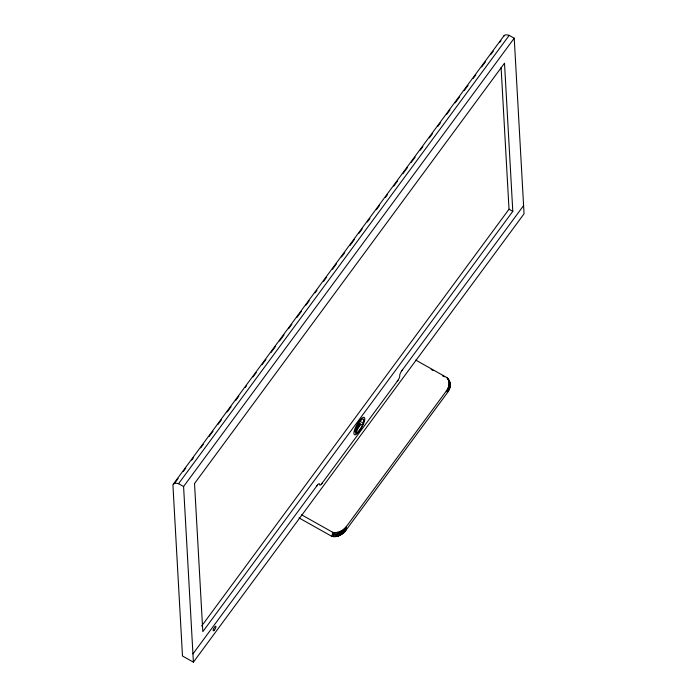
<?xml version="1.0" encoding="UTF-8"?>
<svg xmlns="http://www.w3.org/2000/svg" width="697" height="697" viewBox="0 0 697 697"><rect width="100%" height="100%" fill="white"/><g stroke="black" fill="none" stroke-linecap="round" stroke-linejoin="round"><path stroke-width="1.05" d="M316.612 486.227L317.675 484.798A4.4 1.237 -60.7 0 1 319.635 484.345L319.679 484.885A3.86 1.089 -60.7 0 0 321.517 484.006L398.013 380.274M415.743 360.088L446.803 377.53C450.375 381.224 449.312 387.244 446.359 390.973L346.514 526.357C343.438 530.6 337.949 533.493 332.678 532.281L301.627 514.822M446.803 377.53C451.543 381.154 451.098 388.255 447.526 392.533L345.904 530.321C342.802 534.608 337.296 537.614 331.946 536.42L299.013 517.906M345.904 530.321L346.514 526.357L344.727 531.785L345.346 527.795L343.368 533.1L344.013 529.084L341.87 534.25L342.532 530.208L340.267 535.2L340.938 531.131L338.585 535.932L337.583 532.325L336.878 536.429L335.893 532.56L335.179 536.673L334.246 532.543L333.514 536.673L332.678 532.281L331.946 536.42M338.585 535.932L339.282 531.846M173.274 484.171L503.922 35.826M174.241 483.788L178.118 478.534M183.285 471.529L185.872 468.027M191.684 460.151L193.618 457.52M200.719 447.883L203.306 444.381M209.117 436.505L212.994 431.251M218.161 424.246L221.385 419.864M227.196 411.988L231.073 406.734M235.595 400.601L238.827 396.218M245.283 387.462L246.572 385.711M253.028 376.955L256.261 372.581M262.072 364.697L265.949 359.443M271.116 352.438L275.637 346.313M279.506 341.06L284.027 334.926M288.549 328.792L291.782 324.419M296.948 317.414L301.47 311.28M305.983 305.155L309.215 300.773M315.027 292.897L316.961 290.266M323.425 281.51L326.649 277.136M332.46 269.251L336.337 263.997M341.504 256.993L344.736 252.61M349.903 245.605L354.425 239.48M358.938 233.347L362.17 228.973M367.336 221.968L369.924 218.466M376.38 209.701L379.604 205.327M385.415 197.443L387.358 194.82M393.814 186.064L397.691 180.811M402.857 173.806L407.379 167.672M411.247 162.418L415.124 157.165M420.291 150.16L422.879 146.658M429.335 137.901L432.558 133.519M437.725 126.514L440.312 123.012M446.768 114.256L450.001 109.882M455.167 102.877L459.689 96.744M464.202 90.619L468.079 85.365M473.246 78.352L475.833 74.849M481.644 66.973L485.513 61.719M490.679 54.714L493.267 51.212M499.723 42.456L501.012 40.705M178.554 483.709L509.193 35.364L514.229 38.196L524.048 213.805L193.4 662.15L182.483 656.016L172.952 485.539A11.736 4.548 36.4 0 1 178.554 483.709L183.581 486.532L193.4 662.15M183.581 486.532L514.229 38.196M201.625 626.054L509.019 209.231L501.099 67.548M512.792 211.357L202.81 631.674L194.533 483.5L504.506 63.183L512.792 211.357L509.019 209.231M192.938 653.917L317.579 484.912M401.533 371.083L523.586 205.58M321.517 484.006L322.171 483.117M397.238 381.32L398.24 379.926A4.008 1.124 -60.7 0 0 399.712 375.761A4.4 1.237 -60.7 0 1 401.437 371.213L402.5 369.758M446.359 390.973L447.526 392.533L447.369 389.457L448.554 390.991L448.162 387.854L449.373 389.37L448.72 386.216L449.948 387.698L449.025 384.57L450.271 386.033L449.077 382.958L450.149 382.836L448.877 381.407L449.704 381.372L447.727 378.663L448.101 378.915M431.164 369.401L433.046 370.455M442.456 375.744L444.337 376.798M449.077 382.958L450.34 384.395M503.617 36.68A11.736 4.548 36.4 0 1 509.193 35.364M354.991 430.885L355.601 433.246L358.711 422.783L354.991 430.885M363.825 419.986L363.39 422.556L359.582 421.607L362.362 419.002L363.616 419.185L363.825 419.986M359.164 422.992L358.101 427.069L360.515 423.767L359.164 422.992M362.919 423.854C361.203 429.535 350.739 440.722 359.87 425.388L362.919 423.854M214.232 630.245A2.614 0.732 -60.7 0 0 215.896 626.35A2.614 0.732 -60.7 0 0 213.474 629.025A2.614 0.732 -60.7 0 0 214.232 630.245M358.206 432.549A9.941 2.797 -60.7 0 0 364.548 417.686A9.941 2.797 -60.7 0 0 355.322 427.906A9.941 2.797 -60.7 0 0 358.206 432.549"/></g></svg>
